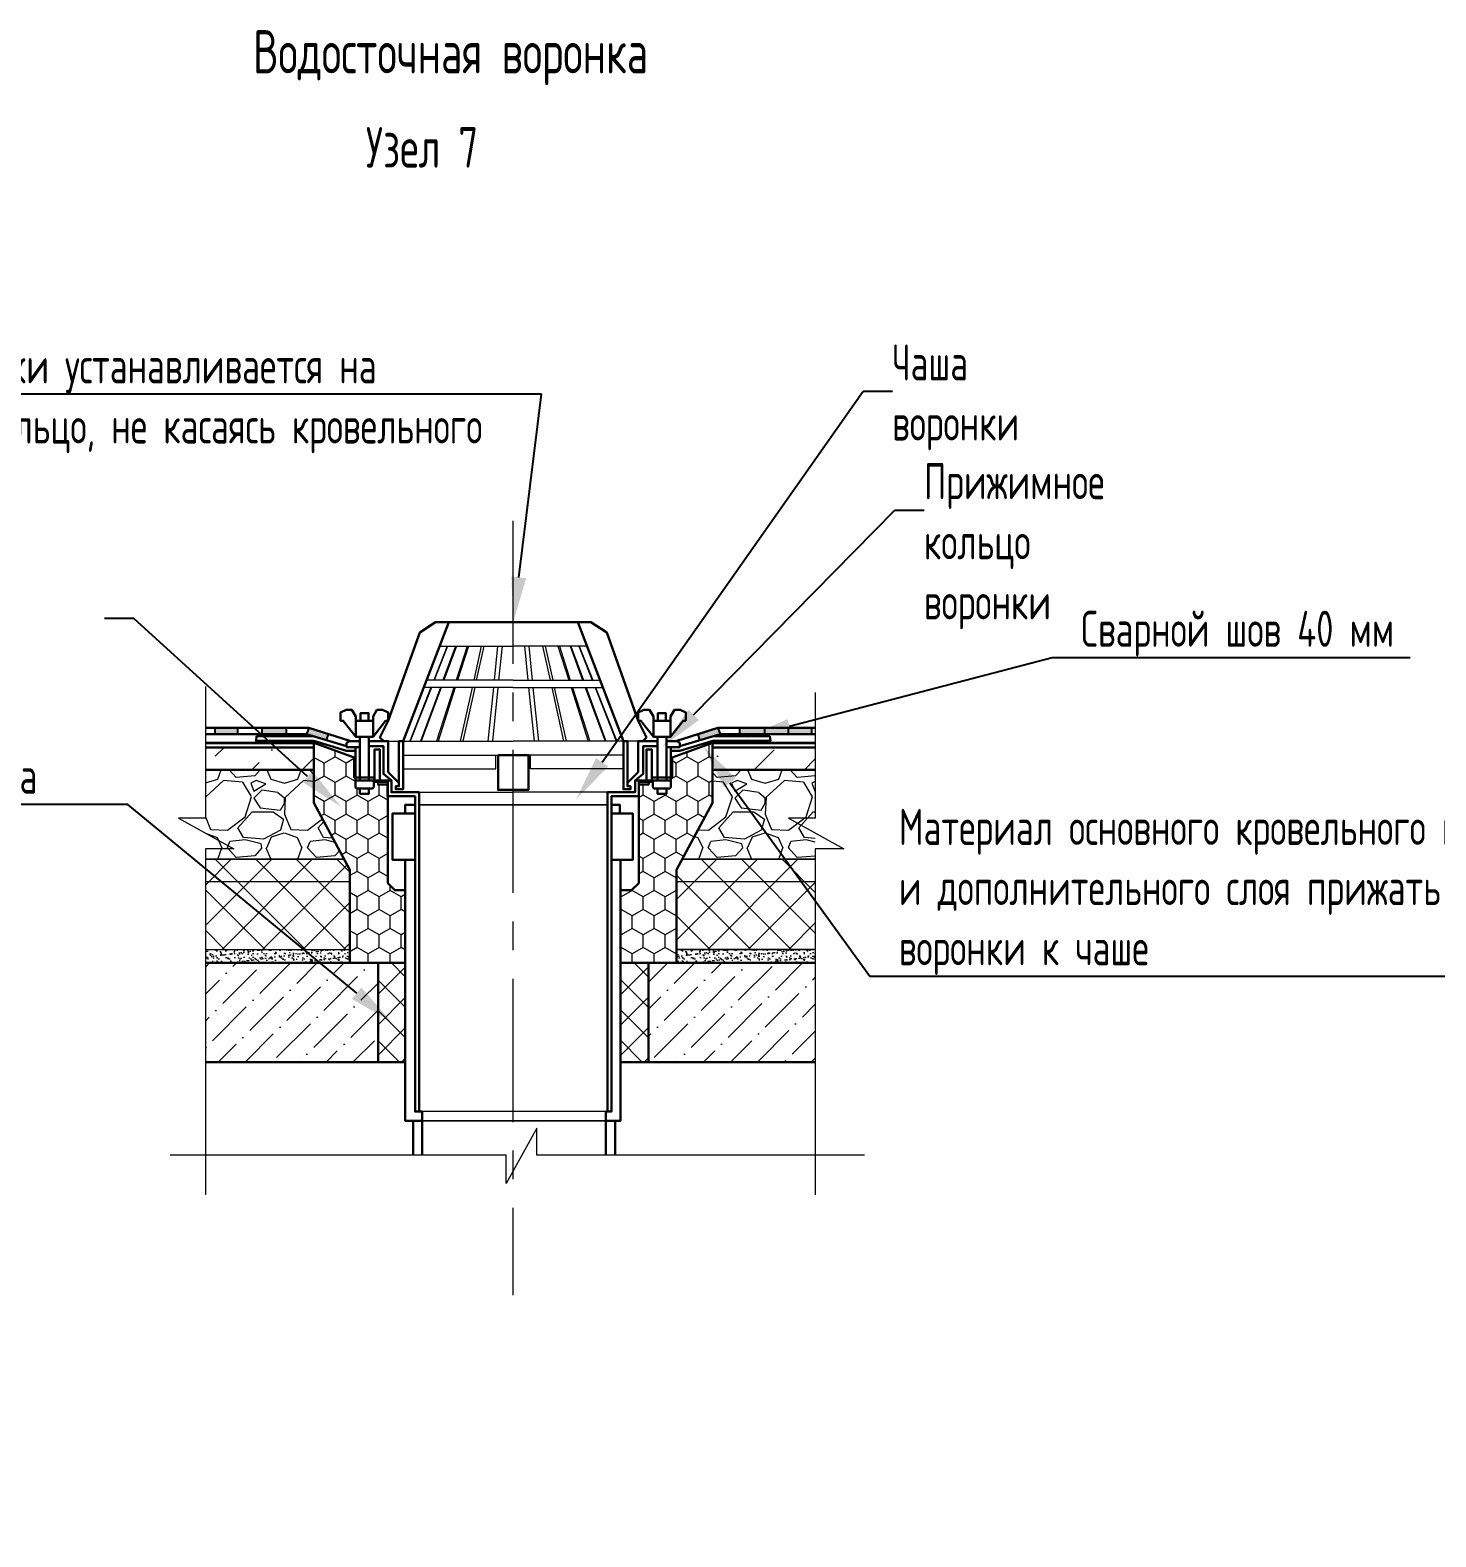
# Model space of a CAD drawing. Header units: millimetres. Extents: x -136099598 to 11807193, y 0 to 779331.
# Drawn here: x 832000 to 835119, y 375335 to 378678 of the extents above; entities that cross this region are included whole.
import ezdxf
from ezdxf import colors
from ezdxf.entities.mleader import LeaderData, LeaderLine
from ezdxf.math import Vec2, Vec3

# ---------------------------------------------------------------- set-up
doc = ezdxf.new("R2010")
doc.units = ezdxf.units.MM
doc.header["$MEASUREMENT"] = 0
doc.linetypes.add('осеваяX2', pattern=[101.6, 63.5, -12.7, 12.7, -12.7])
doc.layers.get('0').update_dxf_attribs({"color": 250, "lineweight": 9})
for name, color, linetype, lineweight in [('1. АР_Разрез', 7, 'Continuous', 30), ('_0', 250, 'Continuous', 9), ('АР_Тонкие', 250, 'Continuous', 5), ('Контуры', 7, 'Continuous', 9), ('Штриховка в сечении', 7, 'Continuous', 18)]:
    doc.layers.add(name, color=color, linetype=linetype, lineweight=lineweight)
doc.layers.add('25. ЗАЛИВКА ЗОН', color=7, linetype='Continuous', lineweight=0, transparency=0.2)
doc.layers.add('ТХ', color=7, linetype='Continuous')
doc.styles.add('ISOCPEUR', font='isocpeur.ttf', dxfattribs={"width": 0.7})

# ---------------------------------------------------------------- blocks, each defined once
blk = doc.blocks.new('УЗЕЛ общий')
at = {"layer": 'АР_Тонкие'}
ml = blk.add_multileader_mtext('Standard', dxfattribs=at)
ml.set_content('\\pxqlsm1;Оконный блок из ПВХ профиля армированного (толщина профиля не менее 70 мм). Профиль ламинированный с двух сторон по RAL 7016.', color=256, style='ISOCPEUR')
ml.set_leader_properties()
ml.build(insert=Vec2(0, 0))
ml.multileader.update_dxf_attribs({"text_left_attachment_type": 6, "text_right_attachment_type": 6, "dogleg_length": 100, "arrow_head_size": 13.71})
ctx = ml.context
ctx.base_point, ctx.char_height, ctx.arrow_head_size, ctx.landing_gap_size, ctx.plane_origin, ctx.plane_x_axis = Vec3(390.54, -605.91), 13.71091, 13.71, 1.37, Vec3(-529.86, -1449.75), Vec3(-1, 0)
ctx.left_attachment, ctx.right_attachment = 6, 6
notes = []
notes.append((ctx, [(1, (1, 1, 0), (396.02, -605.91), (-1, 0), 5.48, [(0, [(602.67, -629.35)], 0, [])])]))
ctx.mtext.insert, ctx.mtext.width, ctx.mtext.defined_height, ctx.mtext.flow_direction = Vec3(110.35, -588.08), 340.461, 5.99, 5
ml = blk.add_multileader_mtext('Standard', dxfattribs=at)
ml.set_content('\\pxqlsm1;Оконный блок из ПВХ профиля армированного (толщина профиля не менее 70 мм). Профиль ламинированный с двух сторон по RAL 7016.', color=256, style='ISOCPEUR')
ml.set_leader_properties()
ml.build(insert=Vec2(0, 0))
ml.multileader.update_dxf_attribs({"text_left_attachment_type": 6, "text_right_attachment_type": 6, "dogleg_length": 100, "arrow_head_size": 13.71})
ctx = ml.context
ctx.base_point, ctx.char_height, ctx.arrow_head_size, ctx.landing_gap_size, ctx.plane_origin, ctx.plane_x_axis = Vec3(465.06, -740.18), 13.71091, 13.71, 1.37, Vec3(-543.2, -1488.31), Vec3(-1, 0)
ctx.left_attachment, ctx.right_attachment = 6, 6
notes.append((ctx, [(1, (1, 1, 0), (470.55, -740.18), (-1, 0), 5.48, [(0, [(601.11, -745.91)], 0, [])])]))
ctx.mtext.insert, ctx.mtext.width, ctx.mtext.defined_height, ctx.mtext.flow_direction = Vec3(48.6, -722.36), 415.2479, 107.1, 5
for ctx, leaders in notes:
    for number, flags, end, landing, length, lines in leaders:
        leader = LeaderData()
        leader.index, (leader.has_last_leader_line, leader.has_dogleg_vector, leader.attachment_direction) = number, flags
        leader.last_leader_point, leader.dogleg_vector, leader.dogleg_length = Vec3(end), Vec3(landing), length
        for number, points, colour, breaks in lines:
            line = LeaderLine()
            line.index, line.vertices, line.color, line.breaks = number, Vec3.list(points), colors.encode_raw_color(colour), breaks
            leader.lines.append(line)
        ctx.leaders.append(leader)

msp = doc.modelspace()

# ---------------------------------------------------------------- hatches: boundary and pattern name
at = {"transparency": 33554687}
h = msp.add_hatch(dxfattribs=at)
h.set_pattern_fill('ANSI37', color=256, scale=20, angle=90)
h.set_pattern_definition([(135, (438913.54, 4078302.77), (-44.9012806, -44.9012806), []), (225, (438913.54, 4078302.77), (44.9012806, -44.9012806), [])])
h.paths.add_polyline_path([(832807.768, 376838.481), (832808.913, 376837.336), (832853.854, 376837.336), (832853.854, 376838.481)])
h.paths.add_polyline_path([(833289.352, 376837.336), (833334.293, 376837.336), (833335.438, 376838.481), (833289.352, 376838.481)])
h.paths.add_polyline_path([(832709.038, 376814.753), (832696.337, 376838.481), (832388.617, 376838.481), (832388.617, 376638.481), (832709.038, 376638.481)])
h.paths.add_polyline_path([(833446.869, 376838.481), (833434.168, 376814.753), (833434.168, 376638.481), (833741.866, 376638.481), (833741.866, 376838.481)])
at = {"layer": 'Штриховка в сечении', "linetype": 'ByBlock', "lineweight": -2, "ltscale": 3, "transparency": 33554636}
h = msp.add_hatch(color=0, dxfattribs=at)
h.dxf.hatch_style = 1
h.paths.add_polyline_path([(832657.361, 377102.746), (832661.623, 377116.049), (832617.862, 377130.069), (832612.66, 377116.267)])
h.paths.add_polyline_path([(832514.102, 377130.069), (832514.102, 377116.23), (832568.923, 377116.251), (832568.923, 377130.069)])
h.paths.add_polyline_path([(832460.988, 377116.211), (832460.983, 377130.069), (832409.992, 377130.069), (832409.992, 377116.192)])
h = msp.add_hatch(color=0, dxfattribs=at)
h.dxf.hatch_style = 1
h.paths.add_polyline_path([(833525.344, 377130.069), (833530.546, 377116.267), (833485.845, 377102.746), (833481.583, 377116.049)])
h.paths.add_polyline_path([(833574.283, 377130.069), (833629.104, 377130.069), (833629.104, 377116.23), (833574.283, 377116.251)])
h.paths.add_polyline_path([(833682.223, 377130.069), (833733.214, 377130.069), (833733.214, 377116.192), (833682.218, 377116.211)])
at = {"layer": 'Штриховка в сечении', "transparency": 33554636}
h = msp.add_hatch(dxfattribs=at)
h.set_pattern_fill('ANSI36', color=256, scale=24.822587)
h.set_pattern_definition([(45, (802219.71, 479621.16), (41.796223, 153.25282), [197.02928, -39.40586, 0, -39.40586])])
h.paths.add_polyline_path([(832388.617, 377086.707), (832388.617, 377037.062), (832629.221, 377037.062), (832629.221, 377086.707)])
h.paths.add_polyline_path([(833741.866, 377037.062), (833741.866, 377086.707), (833513.985, 377086.707), (833513.985, 377037.062)])
at = {"layer": 'Штриховка в сечении', "linetype": 'ByBlock', "lineweight": 5, "ltscale": 3, "transparency": 33554636}
h = msp.add_hatch(dxfattribs=at)
h.set_pattern_fill('HONEY', color=256, scale=8.880212, angle=90)
h.set_pattern_definition([(90, (775637.58, 372582.402), (-24.417302, 42.292007), [28.19467, -56.389343]), (210, (775637.58, 372582.402), (-24.417302, -42.292007), [28.19467, -56.389343]), (150, (775637.58, 372582.402), (-48.834604, 9e-08), [-56.389343, 28.19467])])
h.paths.add_polyline_path([(832709.038, 376814.753), (832709.038, 376608.481), (832831.898, 376608.481), (832831.898, 376769.892), (832808.913, 376769.892), (832793.25, 376785.555), (832793.25, 376978.092), (832792.591, 376978.092), (832792.591, 377004.308), (832770.788, 377004.308), (832770.788, 377010.086), (832764.138, 377010.086), (832764.138, 377013.189), (832762.123, 377013.189), (832762.123, 376998.405), (832759.494, 376995.776), (832751.481, 376995.776), (832751.481, 376983.607), (832731.422, 376983.607), (832731.422, 376995.776), (832724.273, 376995.776), (832721.644, 376998.405), (832721.644, 377013.189), (832721.644, 377019.785), (832718.978, 377019.785), (832718.978, 377064.553), (832629.221, 377096.636), (832629.221, 376963.868)])
h.paths.add_polyline_path([(833513.985, 376963.868), (833513.985, 377096.636), (833424.228, 377064.553), (833424.228, 377019.785), (833421.562, 377019.785), (833421.562, 377013.189), (833421.562, 376998.405), (833418.933, 376995.776), (833411.784, 376995.776), (833411.784, 376983.607), (833391.725, 376983.607), (833391.725, 376995.776), (833383.712, 376995.776), (833381.083, 376998.405), (833381.083, 377013.189), (833379.068, 377013.189), (833379.068, 377010.086), (833372.418, 377010.086), (833372.418, 377004.308), (833350.615, 377004.308), (833350.615, 376978.092), (833349.956, 376785.555), (833334.293, 376769.892), (833309.627, 376769.892), (833309.627, 376608.481), (833434.168, 376608.481), (833434.168, 376814.753)])
at = {"layer": 'Штриховка в сечении', "lineweight": 5, "transparency": 33554636}
h = msp.add_hatch(dxfattribs=at)
h.set_pattern_fill('GRAVEL', color=256, scale=7)
h.set_pattern_definition([(228.0127875, (439041.557, 4078480.573), (-1422.40000011, -1600.1999999), [23.920501, -2368.133855]), (184.969741, (439025.5545, 4078462.7926), (2133.599999156, 177.800010129), [41.04833, -4063.7834225]), (132.5104471, (438984.66, 4078459.237), (1778.00000075, -1955.799999317), [28.943706, -2865.430596]), (267.273689, (438915.3185, 4078414.787), (177.800000372, 3555.999999981), [37.380316, -3700.65062]), (292.83365418, (438913.5405, 4078377.449), (-889.000000074, 2133.599999969), [36.654359, -3628.786542]), (357.273689, (438927.7645, 4078343.667), (-3555.999999981, 177.800000372), [37.380316, -3700.65062]), (37.69424047, (438965.1025, 4078341.8886), (-2311.399999898, -1778.000000133), [49.433556, -4893.918072]), (72.25532837, (439004.2185, 4078372.1146), (1244.600000335, 3911.599999894), [46.670366, -4620.367962]), (121.42956562, (439018.4425, 4078416.565), (-1422.400000202, 2311.399999876), [37.50691, -3713.188199]), (175.2363583, (438998.885, 4078448.569), (1955.79999997, -177.80000031), [42.81993, -2098.1755865]), (222.3974378, (438956.2125, 4078452.1246), (-2133.599999932, -1955.8000000745), [55.375454, -5482.174076]), (138.81407483, (439091.34, 4078413.009), (-1244.599999925, 1066.80000009), [18.900318, -1871.139608]), (171.4692344, (439077.1165, 4078425.455), (2311.400000062, -355.599999597), [35.957739, -3559.82473]), (225, (439041.56, 4078430.79), (-2e-14, -177.8), [25.144654, -226.302518]), (203.1985905, (439029.11, 4078452.125), (889.00000002, 355.59999994), [13.540892, -1340.543566]), (291.8014095, (439016.665, 4078446.79), (-177.80000004, 533.4), [19.149593, -938.332709]), (30.9637565, (439023.777, 4078429.01), (533.40000001, 355.59999998), [31.102376, -1005.640871]), (161.5650512, (439050.447, 4078445.01), (355.6, -177.8), [22.4901, -539.762868]), (16.38954033, (438913.541, 4078446.791), (1778, 533.4), [31.50616, -3119.117867]), (70.34617594, (438943.767, 4078455.68), (-711.200000065, -1955.799999977), [26.431926, -2616.7550975]), (293.1985905, (439050.447, 4078480.573), (-355.59999994, 889.00000002), [27.081607, -1327.002851]), (343.61045967, (439061.115, 4078455.681), (-1778.000000037, 533.399999876), [31.50616, -3119.117867]), (339.4439548, (438913.54, 4078336.555), (-889, 355.6), [30.382464, -1488.741402]), (294.7751406, (438941.989, 4078325.887), (-889.00000106, 1955.79999952), [25.457048, -2520.251537]), (66.8014095, (439052.225, 4078302.773), (355.59999994, 889.00000002), [27.081607, -1327.002851]), (17.35402464, (439062.893, 4078327.665), (-2311.399999954, -711.20000015), [29.804792, -2950.666319]), (69.4439548, (438965.103, 4078302.773), (-355.60000001, -889), [15.191232, -1503.932634]), (101.3099325, (439041.557, 4078302.773), (-177.8, 711.2), [9.066022, -897.5396475]), (165.9637565, (439039.78, 4078311.663), (533.4, -177.8), [36.654359, -696.433821]), (186.00900596, (439004.219, 4078320.553), (1777.99999999, 177.800000093), [33.96869, -3362.8955404]), (303.6900675, (439023.777, 4078413.01), (-177.8, 355.6), [25.642672, -615.424345]), (353.1572266, (439038.0005, 4078391.6726), (3022.600000019, -355.599999842), [44.768973, -4432.1206346]), (60.9453959, (439082.45, 4078386.339), (-711.20000002, -1244.59999999), [18.305577, -1812.257462]), (90, (439091.34, 4078402.34), (-177.8, 177.8), [10.668, -167.132]), (120.25643716, (439000.663, 4078325.887), (711.199999913, -1244.60000005), [24.700687, -2445.375854]), (48.0127875, (438988.217, 4078347.223), (1422.400000117, 1600.199999896), [47.841002, -2344.213354]), (0, (439020.22, 4078382.78), (177.8, 177.8), [46.228, -131.572]), (325.3048465, (439066.449, 4078382.783), (1778.000000674, -1244.599999038), [28.112669, -2783.152171]), (254.0546041, (439089.563, 4078366.78), (-177.79999999, -711.2), [25.888036, -1268.515503]), (207.64597536, (439082.4505, 4078341.8886), (-3378.200000124, -1777.999999764), [42.150157, -4172.87251]), (175.42607874, (439045.1125, 4078322.3306), (-2311.4, 177.8), [44.592062, -4414.609252])])
h.paths.add_polyline_path([(832388.617, 377037.062), (832388.617, 376838.481), (832696.337, 376838.481), (832629.221, 376963.868), (832629.221, 377037.062)])
h.paths.add_polyline_path([(833513.985, 377037.062), (833513.985, 376963.868), (833446.869, 376838.481), (833741.866, 376838.481), (833741.866, 377037.062)])
at = {"layer": 'Штриховка в сечении', "lineweight": 15, "transparency": 33554636}
h = msp.add_hatch(dxfattribs=at)
h.set_pattern_fill('AR-SAND', color=256, scale=0.3)
h.set_pattern_definition([(37.5, (431139.554, 4070276.526), (-0.48000939, 14.68239712), [0, -11.5824, 0, -12.954, 0, -12.3825]), (7.5, (431139.554, 4070276.526), (13.48569849, 21.50475302), [0, -6.2484, 0, -10.4394, 0, -4.0005]), (327.5, (431130.181, 4070276.526), (23.729771107, 0.04311554), [0, -3.81, 0, -13.716, 0, -17.907]), (317.5, (431130.18, 4070276.526), (22.90669357, 6.6878797), [0, -1.905, 0, -8.9916, 0, -10.287])])
h.paths.add_polyline_path([(832709.052, 376608.481), (832709.024, 376638.481), (832388.617, 376638.481), (832388.617, 376608.481)])
at = {"layer": 'Штриховка в сечении', "transparency": 33554636}
h = msp.add_hatch(dxfattribs=at)
h.set_pattern_fill('AR-SAND', color=256, scale=0.3)
h.set_pattern_definition([(37.5, (432172.382, 4070276.526), (-0.48000939, 14.68239712), [0, -11.5824, 0, -12.954, 0, -12.3825]), (7.5, (432172.382, 4070276.526), (13.48569849, 21.50475302), [0, -6.2484, 0, -10.4394, 0, -4.0005]), (327.5, (432163.009, 4070276.526), (23.729771107, 0.04311554), [0, -3.81, 0, -13.716, 0, -17.907]), (317.5, (432163.01, 4070276.526), (22.90669357, 6.6878797), [0, -1.905, 0, -8.9916, 0, -10.287])])
h.paths.add_polyline_path([(833741.88, 376608.481), (833741.852, 376638.481), (833434.168, 376638.481), (833434.168, 376608.481)])
at = {"layer": 'Штриховка в сечении'}
h = msp.add_hatch(dxfattribs=at)
h.set_pattern_fill('ANSI36', color=256, scale=13.320317, style=0)
h.set_pattern_definition([(45, (775637.58, 372600.628), (22.428724, 82.238655), [105.73002, -21.146004, 0, -21.146004])])
h.paths.add_polyline_path([(832388.617, 376608.481), (832388.617, 376390.043), (832771.751, 376390.043), (832771.751, 376490.111), (832771.751, 376608.481)])
h.paths.add_polyline_path([(833741.866, 376390.043), (833741.866, 376608.481), (833371.898, 376608.481), (833371.455, 376490.111), (833371.455, 376390.043)])
at = {"layer": 'Штриховка в сечении', "linetype": 'ByBlock', "lineweight": 5, "ltscale": 3, "transparency": 33554636}
h = msp.add_hatch(dxfattribs=at)
h.set_pattern_fill('ANSI37', color=256, scale=15)
h.set_pattern_definition([(45, (438913.54, 4078351), (-33.67596045, 33.67596045), []), (135, (438913.54, 4078351), (-33.67596045, -33.67596045), [])])
h.paths.add_polyline_path([(832831.898, 376608.481), (832771.751, 376608.481), (832771.751, 376520.111), (832771.751, 376523.845), (832771.751, 376390.043), (832831.898, 376390.043)])
h.paths.add_polyline_path([(833371.455, 376608.481), (833309.627, 376608.481), (833309.627, 376390.043), (833371.455, 376390.043), (833371.455, 376520.111)])

# ---------------------------------------------------------------- linework, layer by layer
at = {"layer": '1. АР_Разрез'}
for p, q in [((832709.038, 376608.481), (832388.617, 376608.481)), ((833741.866, 376608.481), (833434.168, 376608.481)), ((832388.617, 376388.043), (832771.751, 376388.043)), ((833371.455, 376388.043), (833741.866, 376388.043))]:
    msp.add_line(p, q, dxfattribs=at)
at = {"layer": '25. ЗАЛИВКА ЗОН', "color": 0, "lineweight": 5, "ltscale": 3}
msp.add_line((832770.788, 377013.189), (832770.788, 377004.308), dxfattribs=at)
at = {"layer": '25. ЗАЛИВКА ЗОН', "color": 0, "lineweight": 30, "ltscale": 3}
msp.add_line((833372.418, 377013.189), (833372.418, 377004.308), dxfattribs=at)
for points in [[(832784.279, 377100.521), (832775.969, 377108.831), (832794.314, 377145.592), (832864.112, 377341.386), (832899.144, 377364.44), (833071.603, 377364.44)], [(832928.445, 377364.44), (832827.271, 377100.521)], [(833358.927, 377100.521), (833367.237, 377108.831), (833348.892, 377145.592), (833279.094, 377341.386), (833244.062, 377364.44), (833071.603, 377364.44)], [(833214.761, 377364.44), (833315.935, 377100.521)], [(832731.54, 377110.077), (832722.397, 377110.077), (832722.397, 377155.24), (832713.691, 377169.808), (832701.388, 377169.808), (832688.707, 377164.321), (832688.707, 377145.592), (832694.574, 377145.592), (832722.397, 377110.077)], [(832751.481, 377110.077), (832760.624, 377110.077), (832760.624, 377155.24), (832769.33, 377169.808), (832781.633, 377169.808), (832794.314, 377164.321), (832794.314, 377145.592), (832788.447, 377145.592), (832760.624, 377110.077)], [(833391.725, 377110.077), (833382.583, 377110.077), (833382.583, 377155.24), (833373.876, 377169.808), (833361.573, 377169.808), (833348.892, 377164.321), (833348.892, 377145.592), (833354.76, 377145.592), (833382.583, 377110.077)], [(833411.666, 377110.077), (833420.809, 377110.077), (833420.809, 377155.24), (833429.515, 377169.808), (833441.818, 377169.808), (833454.5, 377164.321), (833454.5, 377145.592), (833448.632, 377145.592), (833420.809, 377110.077)], [(832722.397, 377145.213), (832760.63, 377145.213)], [(832751.481, 377110.077), (832760.63, 377110.077), (832760.63, 377155.24)], [(833391.725, 377110.077), (833382.576, 377110.077), (833382.576, 377155.24)], [(833420.809, 377145.213), (833382.576, 377145.213)], [(832388.617, 377130.069), (832617.862, 377130.069), (832708.841, 377100.922)], [(832388.617, 377116.184), (832612.66, 377116.267), (832702.061, 377089.225)], [(832502.349, 377111.808), (832501.09, 377100.842), (832629.055, 377100.842), (832701.715, 377078.946), (832722.176, 377078.946)], [(832502.349, 377111.808), (832627.796, 377111.808)], [(832731.54, 377013.189), (832731.54, 377110.077), (832751.481, 377110.077), (832751.481, 377013.189)], [(833411.666, 377013.189), (833411.666, 377110.077), (833391.725, 377110.077), (833391.725, 377013.189)], [(833640.857, 377111.808), (833642.116, 377100.842), (833514.151, 377100.842), (833441.491, 377078.946), (833421.03, 377078.946)], [(833741.866, 377130.069), (833525.344, 377130.069), (833434.365, 377100.922)], [(833741.866, 377116.189), (833530.546, 377116.267), (833441.145, 377089.225)], [(833640.857, 377111.808), (833515.41, 377111.808)], [(832629.221, 377096.636), (832718.978, 377064.553), (832718.978, 377019.785), (832764.138, 377019.785), (832764.138, 377010.086), (832793.25, 377010.086), (832793.25, 376785.555), (832808.913, 376769.892), (832831.898, 376769.892)], [(832731.54, 377087.353), (832702.061, 377087.353), (832702.061, 377096.451), (832708.289, 377100.521), (832731.54, 377100.521)], [(832721.644, 377013.189), (832721.644, 377087.353)], [(832751.481, 377100.521), (832794.406, 377100.521), (832794.406, 377031.922), (832818.111, 377008.217)], [(832751.481, 377089.064), (832783.609, 377089.064), (832783.609, 377027.924), (832801.397, 377013.189)], [(832775.662, 377013.189), (832775.662, 377082.2), (832764.066, 377082.2), (832764.066, 377013.189)], [(832827.271, 377100.521), (832827.271, 376993.853), (832811.044, 376993.853), (832811.044, 377000.393), (832818.111, 377000.393), (832818.111, 377100.521), (832827.271, 377100.521)], [(833037.998, 377069.638), (833037.998, 376992.436), (833071.603, 376992.436)], [(833105.208, 377069.638), (833105.208, 376992.436), (833071.603, 376992.436)], [(833513.985, 377096.636), (833424.228, 377064.553), (833424.228, 377019.785), (833379.068, 377019.785), (833379.068, 377010.086), (833349.956, 377010.086), (833349.956, 376785.555), (833334.293, 376769.892), (833308.84, 376769.892)], [(833315.935, 377100.521), (833315.935, 376993.853), (833332.162, 376993.853), (833332.162, 377000.393), (833325.095, 377000.393), (833325.095, 377100.521), (833315.935, 377100.521)], [(833391.725, 377100.521), (833348.8, 377100.521), (833348.8, 377031.922), (833325.095, 377008.217)], [(833391.725, 377089.064), (833359.597, 377089.064), (833359.597, 377027.924), (833341.809, 377013.189)], [(833367.544, 377013.189), (833367.544, 377082.2), (833379.14, 377082.2), (833379.14, 377013.189)], [(833411.666, 377087.353), (833441.145, 377087.353), (833441.145, 377096.451), (833434.917, 377100.521), (833411.666, 377100.521)], [(833421.562, 377013.189), (833421.562, 377087.353)], [(832770.788, 377013.189), (832762.123, 377013.189), (832762.123, 376998.405), (832759.494, 376995.776), (832724.273, 376995.776), (832721.644, 376998.405), (832721.644, 377013.189), (832762.123, 377013.189)], [(832765.691, 377013.189), (832801.397, 377013.189), (832801.397, 376986.972), (832862.734, 376986.972), (832862.734, 376298.919)], [(832770.788, 377004.308), (832792.591, 377004.308), (832792.591, 376978.092), (832853.854, 376978.092), (832853.854, 376313.638)], [(833377.515, 377013.189), (833341.809, 377013.189), (833341.809, 376986.972), (833280.472, 376986.972), (833280.472, 376298.919)], [(833372.418, 377004.308), (833350.615, 377004.308), (833350.615, 376978.092), (833289.352, 376978.092), (833289.352, 376958.859)], [(833372.418, 377013.189), (833381.083, 377013.189), (833381.083, 376998.405), (833383.712, 376995.776), (833418.933, 376995.776), (833421.562, 376998.405), (833421.562, 377013.189), (833381.083, 377013.189)], [(832731.422, 376995.776), (832731.422, 376983.607), (832751.481, 376983.607), (832751.481, 376995.776)], [(833411.784, 376995.776), (833411.784, 376983.607), (833391.725, 376983.607), (833391.725, 376995.776)], [(832853.854, 376769.892), (832853.854, 376369.817)], [(832831.898, 376388.043), (832771.751, 376388.043)], [(833308.84, 376388.043), (833371.455, 376388.043)]]:
    msp.add_lwpolyline(points, dxfattribs=at)
at = {"layer": '25. ЗАЛИВКА ЗОН', "color": 0, "lineweight": 5, "ltscale": 3}
for points in [[(832925.273, 377311.401), (832895.278, 377235.383)], [(832926.197, 377311.401), (832896.202, 377235.383)], [(832908.112, 377311.401), (833071.603, 377311.401)], [(832943.843, 377311.401), (832915.779, 377235.383)], [(832945.577, 377311.401), (832917.513, 377235.383)], [(832969.198, 377311.401), (832944.867, 377235.383)], [(832972.458, 377311.401), (832948.127, 377235.383)], [(833000.624, 377311.401), (832983.889, 377235.383)], [(833006.449, 377311.401), (832989.713, 377235.383)], [(833037.05, 377311.401), (833029.326, 377235.383)], [(833046.755, 377311.401), (833039.031, 377235.383)], [(833235.094, 377311.401), (833071.603, 377311.401)], [(833096.451, 377311.401), (833104.175, 377235.383)], [(833106.156, 377311.401), (833113.88, 377235.383)], [(833136.757, 377311.401), (833153.493, 377235.383)], [(833142.582, 377311.401), (833159.317, 377235.383)], [(833170.748, 377311.401), (833195.079, 377235.383)], [(833174.008, 377311.401), (833198.339, 377235.383)], [(833197.629, 377311.401), (833225.693, 377235.383)], [(833199.363, 377311.401), (833227.427, 377235.383)], [(833217.009, 377311.401), (833247.004, 377235.383)], [(833217.933, 377311.401), (833247.928, 377235.383)], [(832889.07, 377219.649), (832842.064, 377100.521)], [(832889.994, 377219.649), (832842.989, 377100.521)], [(832909.97, 377219.649), (832865.991, 377100.521)], [(832911.705, 377219.649), (832867.726, 377100.521)], [(833071.603, 377219.649), (832872.939, 377219.649)], [(833071.603, 377235.383), (832878.971, 377235.383)], [(832939.832, 377219.649), (832901.703, 377100.521)], [(832943.092, 377219.649), (832904.963, 377100.521)], [(832980.425, 377219.649), (832954.199, 377100.521)], [(832986.25, 377219.649), (832960.023, 377100.521)], [(833027.727, 377219.649), (833015.623, 377100.521)], [(833037.432, 377219.649), (833025.328, 377100.521)], [(833071.603, 377235.383), (833264.235, 377235.383)], [(833071.603, 377219.649), (833270.267, 377219.649)], [(833105.774, 377219.649), (833117.878, 377100.521)], [(833115.479, 377219.649), (833127.583, 377100.521)], [(833156.956, 377219.649), (833183.183, 377100.521)], [(833162.781, 377219.649), (833189.007, 377100.521)], [(833200.114, 377219.649), (833238.243, 377100.521)], [(833203.374, 377219.649), (833241.503, 377100.521)], [(833231.501, 377219.649), (833275.48, 377100.521)], [(833233.236, 377219.649), (833277.215, 377100.521)], [(833253.212, 377219.649), (833300.218, 377100.521)], [(833254.136, 377219.649), (833301.142, 377100.521)], [(832794.406, 377100.521), (832818.111, 377100.521)], [(832827.271, 377100.521), (833071.603, 377100.521)], [(832827.271, 377069.638), (833071.603, 377069.638)], [(832827.271, 377039.367), (833033.17, 377039.367), (833033.17, 377069.638)], [(833315.935, 377100.521), (833071.603, 377100.521)], [(833315.935, 377069.638), (833071.603, 377069.638)], [(833315.935, 377039.367), (833110.036, 377039.367), (833110.036, 377069.638)], [(833348.8, 377100.521), (833325.095, 377100.521)], [(832862.734, 376986.972), (833071.603, 376986.972)], [(833280.472, 376986.972), (833071.603, 376986.972)], [(832853.854, 376837.101), (832803.934, 376837.101), (832803.934, 376940.229), (832852.96, 376940.229)], [(832853.854, 376958.859), (832831.898, 376958.859), (832831.898, 376940.229), (832853.854, 376940.229)], [(833280.472, 376958.859), (832862.734, 376958.859)], [(833289.352, 376940.229), (833308.49, 376940.229), (833308.49, 376958.859), (833289.352, 376958.859)], [(833289.352, 376940.229), (833336.985, 376940.229), (833336.985, 376837.101), (833289.352, 376837.101)], [(833289.352, 376837.101), (833309.627, 376837.101), (833309.627, 376258.363), (832831.898, 376258.363), (832831.898, 376837.101), (832854.641, 376837.101)], [(833289.352, 376816.834), (833289.352, 376278.639), (832852.96, 376278.639)], [(832849.412, 376182.429), (832849.412, 376258.363), (833297.5, 376258.363), (833297.5, 376182.429)], [(832869.688, 376182.429), (832869.688, 376258.363), (833277.225, 376258.363), (833277.225, 376182.429)]]:
    msp.add_lwpolyline(points, dxfattribs=at)
at = {"layer": '25. ЗАЛИВКА ЗОН', "color": 0, "lineweight": 30, "ltscale": 3}
for points in [[(832733.186, 377145.213), (832750.69, 377145.213), (832750.69, 377162.717), (832733.186, 377162.717)], [(833410.02, 377145.213), (833392.516, 377145.213), (833392.516, 377162.717), (833410.02, 377162.717)]]:
    msp.add_lwpolyline(points, close=True, dxfattribs=at)
at = {"layer": '25. ЗАЛИВКА ЗОН', "color": 0, "linetype": 'ByBlock', "lineweight": -2, "ltscale": 3}
for points in [[(832657.361, 377102.746), (832661.623, 377116.049), (832617.862, 377130.069), (832612.66, 377116.267), (832568.923, 377116.251), (832568.923, 377130.069), (832514.102, 377130.069), (832514.102, 377116.23), (832460.988, 377116.211), (832460.983, 377130.069), (832409.992, 377130.069), (832409.992, 377116.192)], [(833485.845, 377102.746), (833481.583, 377116.049), (833525.344, 377130.069), (833530.546, 377116.267), (833574.283, 377116.251), (833574.283, 377130.069), (833629.104, 377130.069), (833629.104, 377116.23), (833682.218, 377116.211), (833682.223, 377130.069), (833733.214, 377130.069), (833733.214, 377116.192)]]:
    msp.add_lwpolyline(points, dxfattribs=at)
at = {"layer": '25. ЗАЛИВКА ЗОН', "color": 0, "linetype": 'ByBlock', "lineweight": 30, "ltscale": 3}
for points in [[(832629.221, 377096.636), (832629.221, 376963.868), (832709.038, 376814.753), (832709.038, 376608.481), (832771.751, 376608.481), (832771.751, 376388.043)], [(833037.998, 377069.638), (833105.208, 377069.638)], [(833513.985, 377096.636), (833513.985, 376963.868), (833434.168, 376814.753), (833434.168, 376608.481), (833371.455, 376608.481), (833371.455, 376388.043)], [(832849.412, 376182.429), (832849.412, 376258.363), (832831.898, 376258.363), (832831.898, 376837.101), (832803.934, 376837.101), (832803.934, 376940.229), (832831.898, 376940.229), (832831.898, 376958.859), (832853.854, 376958.859)], [(832831.898, 376940.229), (832852.96, 376940.229)], [(832853.854, 376958.859), (832853.854, 376278.639), (832869.688, 376278.639), (832869.688, 376182.429)], [(833289.352, 376958.859), (833289.352, 376278.639), (833277.225, 376278.639), (833277.225, 376182.429)], [(833297.5, 376182.429), (833297.5, 376258.363), (833309.627, 376258.363), (833309.627, 376837.101), (833336.985, 376837.101), (833336.985, 376940.229), (833308.49, 376940.229), (833308.49, 376958.859), (833289.352, 376958.859)], [(833289.352, 376940.229), (833307.703, 376940.229)], [(832831.898, 376837.101), (832853.854, 376837.101)], [(833309.627, 376837.101), (833289.352, 376837.101)], [(832709.038, 376608.481), (832831.898, 376608.481)], [(833434.168, 376608.481), (833309.627, 376608.481)], [(832862.734, 376298.919), (832862.734, 376278.639)], [(833280.472, 376298.919), (833280.472, 376278.639)], [(832849.412, 376258.363), (832869.688, 376258.363)], [(833297.5, 376258.363), (833277.225, 376258.363)]]:
    msp.add_lwpolyline(points, dxfattribs=at)
at = {"layer": '25. ЗАЛИВКА ЗОН', "color": 0, "linetype": 'ByBlock', "lineweight": 5, "ltscale": 20}
for points in [[(832852.96, 376958.859), (832853.854, 376958.859)], [(832862.734, 376958.859), (833280.472, 376958.859)]]:
    msp.add_lwpolyline(points, dxfattribs=at)
at = {"layer": 'Контуры'}
for points in [[(832388.617, 377221.66), (832388.617, 376929.567), (832329.25, 376929.567), (832451.516, 376861.341), (832388.617, 376861.341), (832388.617, 376094.28)], [(833741.866, 377208.319), (833741.866, 376929.567), (833682.499, 376929.567), (833804.764, 376861.341), (833741.866, 376861.341), (833741.866, 376094.28)], [(833851.019, 376182.429), (833124.172, 376182.429), (833124.172, 376241.797), (833055.946, 376119.531), (833055.946, 376182.429), (832310.302, 376182.429)]]:
    msp.add_lwpolyline(points, dxfattribs=at)
at = {"layer": 'ТХ', "color": 18, "linetype": 'осеваяX2', "lineweight": 5, "ltscale": 5, "true_color": 0x000000}
msp.add_line((833070.728, 377589.141), (833070.772, 375871.378), dxfattribs=at)
at = {"layer": 'Штриховка в сечении', "lineweight": 35}
for points in [[(832388.617, 377096.636), (832629.221, 377096.636)], [(833513.985, 377096.636), (833741.866, 377096.636)]]:
    msp.add_lwpolyline(points, dxfattribs=at)
at = {"layer": 'Штриховка в сечении', "lineweight": 30}
for points in [[(832629.221, 377086.707), (832388.617, 377086.707)], [(833741.866, 377086.707), (833513.985, 377086.707)], [(832388.617, 377037.062), (832629.221, 377037.062)], [(833513.985, 377037.062), (833741.866, 377037.062)]]:
    msp.add_lwpolyline(points, dxfattribs=at)
at = {"layer": 'Штриховка в сечении'}
for points in [[(832629.221, 377037.062), (832388.617, 377037.062)], [(833741.866, 377037.062), (833513.985, 377037.062)], [(833446.869, 376838.481), (833741.866, 376838.481)], [(832388.617, 376638.481), (832709.038, 376638.481)], [(833434.168, 376638.481), (833741.866, 376638.481)], [(832388.617, 376608.481), (832709.038, 376608.481)], [(833434.168, 376608.481), (833741.866, 376608.481)]]:
    msp.add_lwpolyline(points, dxfattribs=at)
at = {"layer": 'Штриховка в сечении', "lineweight": 15, "transparency": 33554636}
for points in [[(832388.617, 376838.481), (832696.337, 376838.481)], [(832696.337, 376838.481), (832388.617, 376838.481)], [(833741.866, 376838.481), (833446.869, 376838.481)], [(832709.038, 376788.481), (832388.617, 376788.481)], [(833741.866, 376788.481), (833434.168, 376788.481)], [(833741.866, 376638.481), (833434.168, 376638.481)]]:
    msp.add_lwpolyline(points, dxfattribs=at)

# ---------------------------------------------------------------- block references
at = {"layer": '_0', "xscale": 18.233658215449, "yscale": 18.233658215449, "zscale": 18.233658215449}
msp.add_blockref('УЗЕЛ общий', (794076.627, 388966.184), dxfattribs=at)

# ---------------------------------------------------------------- texts
at = {"insert": (832451.592, 378677.568), "char_height": 96, "attachment_point": 1, "style": 'ISOCPEUR'}
msp.add_mtext_dynamic_manual_height_columns('\\pxql;{\\fISOCPEUR|b1|i0|c204|p34; Водосточная воронка}', width=1041.39857, gutter_width=0, heights=[180.832], dxfattribs=at)
at = {"insert": (832744.681, 378462.651), "char_height": 120, "width": 1628.87243, "attachment_point": 1, "style": 'ISOCPEUR'}
msp.add_mtext('{\\H0.75x;Узел 7}', dxfattribs=at)

# ---------------------------------------------------------------- leaders
ml = msp.add_multileader_mtext('Standard')
ml.set_content('Труба 30х30', color=256, style='ISOCPEUR')
ml.set_leader_properties()
ml.build(insert=Vec2(0, 0))
ml.multileader.update_dxf_attribs({"text_left_attachment_type": 5, "text_right_attachment_type": 6, "dogleg_length": 30.096, "arrow_head_size": 100})
ctx = ml.context
ctx.base_point, ctx.char_height, ctx.arrow_head_size, ctx.landing_gap_size, ctx.plane_origin = Vec3(830230.507, 378230.172), 80, 100, 4, Vec3(835109.235, 389925.78)
ctx.left_attachment, ctx.right_attachment = 5, 6
notes = []
notes.append((ctx, [(0, (1, 1, 0), (830170.315, 378230.172), (1, 0), 60.192, [(0, [(829395.548, 377999.365)], 0, [])])]))
ctx.mtext.insert, ctx.mtext.width, ctx.mtext.defined_height, ctx.mtext.flow_direction = Vec3(830234.507, 378334.172), 5659.59237, 273.796, 5
ml = msp.add_multileader_mtext('Standard')
ml.set_content('{\\C0;Фильтр воронки устанавливается на прижимное кольцо, не касаясь кровельного ковра }', color=256, style='ISOCPEUR')
ml.set_leader_properties()
ml.build(insert=Vec2(0, 0))
ml.multileader.update_dxf_attribs({"text_left_attachment_type": 5, "text_right_attachment_type": 6, "dogleg_length": 60.192, "arrow_head_size": 100})
ctx = ml.context
ctx.base_point, ctx.char_height, ctx.arrow_head_size, ctx.landing_gap_size, ctx.plane_origin = Vec3(831528.726, 377603.378), 80, 100, 4, Vec3(835892.838, 371343.238)
ctx.left_attachment, ctx.right_attachment = 5, 6
notes.append((ctx, [(1, (1, 1, 0), (833134.118, 377870.045), (-1, 0), 60.192, [(0, [(833071.603, 377364.44)], 0, [])])]))
ctx.mtext.insert, ctx.mtext.width, ctx.mtext.flow_direction = Vec3(831458.326, 377974.045), 1687.03618, 5
ml = msp.add_multileader_mtext('Standard')
ml.set_content('{\\C0;Чаша воронки}', color=256, style='ISOCPEUR')
ml.set_leader_properties()
ml.build(insert=Vec2(0, 0))
ml.multileader.update_dxf_attribs({"text_left_attachment_type": 5, "text_right_attachment_type": 6, "dogleg_length": 60.192, "arrow_head_size": 100})
ctx = ml.context
ctx.base_point, ctx.char_height, ctx.arrow_head_size, ctx.landing_gap_size, ctx.plane_origin = Vec3(833908.15, 377876.601), 80, 100, 4, Vec3(835900.832, 370975.093)
ctx.left_attachment, ctx.right_attachment = 5, 6
notes.append((ctx, [(0, (1, 1, 0), (833847.959, 377876.601), (1, 0), 60.192, [(0, [(833211.398, 376971.787)], 0, [])])]))
ctx.mtext.insert, ctx.mtext.width, ctx.mtext.defined_height, ctx.mtext.flow_direction = Vec3(833912.15, 377980.601), 0.68229, 0.0919, 5
ml = msp.add_multileader_mtext('Standard')
ml.set_content('{\\C0;Прижимное кольцо воронки}', color=256, style='ISOCPEUR')
ml.set_leader_properties()
ml.build(insert=Vec2(0, 0))
ml.multileader.update_dxf_attribs({"text_left_attachment_type": 5, "text_right_attachment_type": 6, "dogleg_length": 60.192, "arrow_head_size": 100})
ctx = ml.context
ctx.base_point, ctx.char_height, ctx.arrow_head_size, ctx.landing_gap_size, ctx.plane_origin = Vec3(833978.77, 377613.101), 80, 100, 4, Vec3(836115.839, 371090.659)
ctx.left_attachment, ctx.right_attachment = 5, 6
notes.append((ctx, [(0, (1, 1, 0), (833918.578, 377613.101), (1, 0), 60.192, [(0, [(833401.793, 377087.353)], 0, [])])]))
ctx.mtext.insert, ctx.mtext.width, ctx.mtext.defined_height, ctx.mtext.flow_direction = Vec3(833982.77, 377717.101), 0.69197, 0.0919, 5
ml = msp.add_multileader_mtext('Standard')
ml.set_content('{\\C0;Монтажная пена}', color=256, style='ISOCPEUR')
ml.set_leader_properties()
ml.build(insert=Vec2(0, 0))
ml.multileader.update_dxf_attribs({"text_left_attachment_type": 5, "text_right_attachment_type": 6, "dogleg_length": 60.192, "arrow_head_size": 100})
ctx = ml.context
ctx.base_point, ctx.char_height, ctx.arrow_head_size, ctx.landing_gap_size, ctx.plane_origin = Vec3(831579.126, 377372.349), 80, 100, 4, Vec3(835378.775, 370958.122)
ctx.left_attachment, ctx.right_attachment = 5, 6
notes.append((ctx, [(1, (1, 1, 0), (832229.718, 377372.349), (-1, 0), 60.192, [(0, [(832689.341, 376954.816)], 0, [])])]))
ctx.mtext.insert, ctx.mtext.width, ctx.mtext.flow_direction = Vec3(831458.326, 377468.349), 0.7145, 5
ml = msp.add_multileader_mtext('Standard')
ml.set_content('{\\C0;Сварной шов 40 мм}', color=256, style='ISOCPEUR')
ml.set_leader_properties()
ml.build(insert=Vec2(0, 0))
ml.multileader.update_dxf_attribs({"text_left_attachment_type": 5, "text_right_attachment_type": 6, "dogleg_length": 60.192, "arrow_head_size": 100})
ctx = ml.context
ctx.base_point, ctx.char_height, ctx.arrow_head_size, ctx.landing_gap_size, ctx.plane_origin = Vec3(834327.454, 377285.704), 80, 100, 4, Vec3(836182.896, 370584.38)
ctx.left_attachment, ctx.right_attachment = 5, 6
notes.append((ctx, [(0, (1, 1, 0), (834267.263, 377285.704), (1, 0), 60.192, [(0, [(833587.737, 377108.263)], 0, [])])]))
ctx.mtext.insert, ctx.mtext.flow_direction = Vec3(834331.454, 377389.704), 5
ml = msp.add_multileader_mtext('Standard')
ml.set_content('{\\C0;Материал основного кровельного ковра \\Pи дополнительного слоя прижать кольцом \\Pворонки к чаше}', color=256, style='ISOCPEUR')
ml.set_leader_properties()
ml.build(insert=Vec2(0, 0))
ml.multileader.update_dxf_attribs({"text_left_attachment_type": 5, "text_right_attachment_type": 6, "dogleg_length": 60.192, "arrow_head_size": 100})
ctx = ml.context
ctx.base_point, ctx.char_height, ctx.arrow_head_size, ctx.landing_gap_size, ctx.plane_origin = Vec3(833923.002, 376579.434), 80, 100, 4, Vec3(836182.896, 371092.606)
ctx.left_attachment, ctx.right_attachment = 5, 6
notes.append((ctx, [(0, (1, 1, 0), (833862.81, 376579.434), (1, 0), 60.192, [(0, [(833493.462, 377089.301)], 0, [])])]))
ctx.mtext.insert, ctx.mtext.defined_height, ctx.mtext.flow_direction = Vec3(833927.002, 376950.1), 177.478, 5
ml = msp.add_multileader_mtext('Standard')
ml.set_content('{\\C0;Минеральная вата}', color=256, style='ISOCPEUR')
ml.set_leader_properties()
ml.build(insert=Vec2(0, 0))
ml.multileader.update_dxf_attribs({"text_left_attachment_type": 5, "text_right_attachment_type": 6, "dogleg_length": 60.192, "arrow_head_size": 100})
ctx = ml.context
ctx.base_point, ctx.char_height, ctx.arrow_head_size, ctx.landing_gap_size, ctx.plane_origin = Vec3(831493.512, 376960.061), 80, 100, 4, Vec3(835426.408, 370536.431)
ctx.left_attachment, ctx.right_attachment = 5, 6
notes.append((ctx, [(1, (1, 1, 0), (832216.904, 376960.061), (-1, 0), 60.192, [(0, [(832801.489, 376477.537)], 0, [])])]))
ctx.mtext.insert, ctx.mtext.width, ctx.mtext.defined_height, ctx.mtext.flow_direction = Vec3(831357.112, 377064.061), 1515.00037, 64.449, 5
for ctx, leaders in notes:
    for number, flags, end, landing, length, lines in leaders:
        leader = LeaderData()
        leader.index, (leader.has_last_leader_line, leader.has_dogleg_vector, leader.attachment_direction) = number, flags
        leader.last_leader_point, leader.dogleg_vector, leader.dogleg_length = Vec3(end), Vec3(landing), length
        for number, points, colour, breaks in lines:
            line = LeaderLine()
            line.index, line.vertices, line.color, line.breaks = number, Vec3.list(points), colors.encode_raw_color(colour), breaks
            leader.lines.append(line)
        ctx.leaders.append(leader)

doc.saveas('drawing.dxf')
